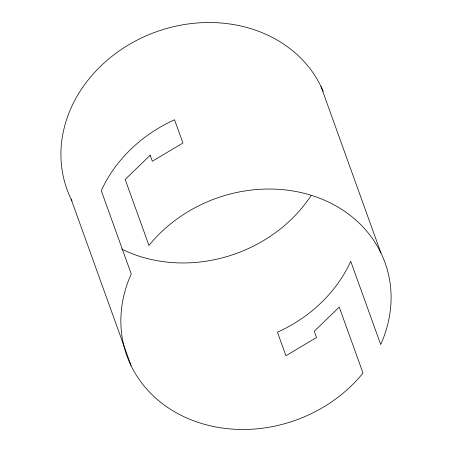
<?xml version="1.0" encoding="UTF-8"?>
<svg xmlns="http://www.w3.org/2000/svg" width="452" height="452" viewBox="0 0 452 452"><rect width="100%" height="100%" fill="white"/><g stroke="black" fill="none" stroke-linecap="round" stroke-linejoin="round"><path stroke-width="0.68" d="M320.96 86.411L380.906 252.928M71.094 199.072L131.04 365.589M310.999 195.693A137.193 117.842 -19.8 0 1 121.486 248.967M72.021 200.942A137.193 117.842 -19.8 0 1 146.431 35.714A137.193 117.842 -19.8 0 1 323.253 91.502M150.177 155.245L125.187 179.438L148.945 245.442A137.193 117.842 -19.8 0 1 323.768 199.908A137.193 117.842 -19.8 0 1 380.697 344.526L350.724 261.267A137.193 117.842 -19.8 0 1 277.455 332.209L285.924 355.735L316.502 337.537L314.253 331.276L339.243 307.077L363.001 373.069A137.193 117.842 -19.8 0 1 188.179 418.603A137.193 117.842 -19.8 0 1 131.249 273.985L101.276 190.733A137.193 117.842 -19.8 0 1 174.545 119.791L182.913 143.035L152.335 161.234L150.177 155.245"/></g></svg>
